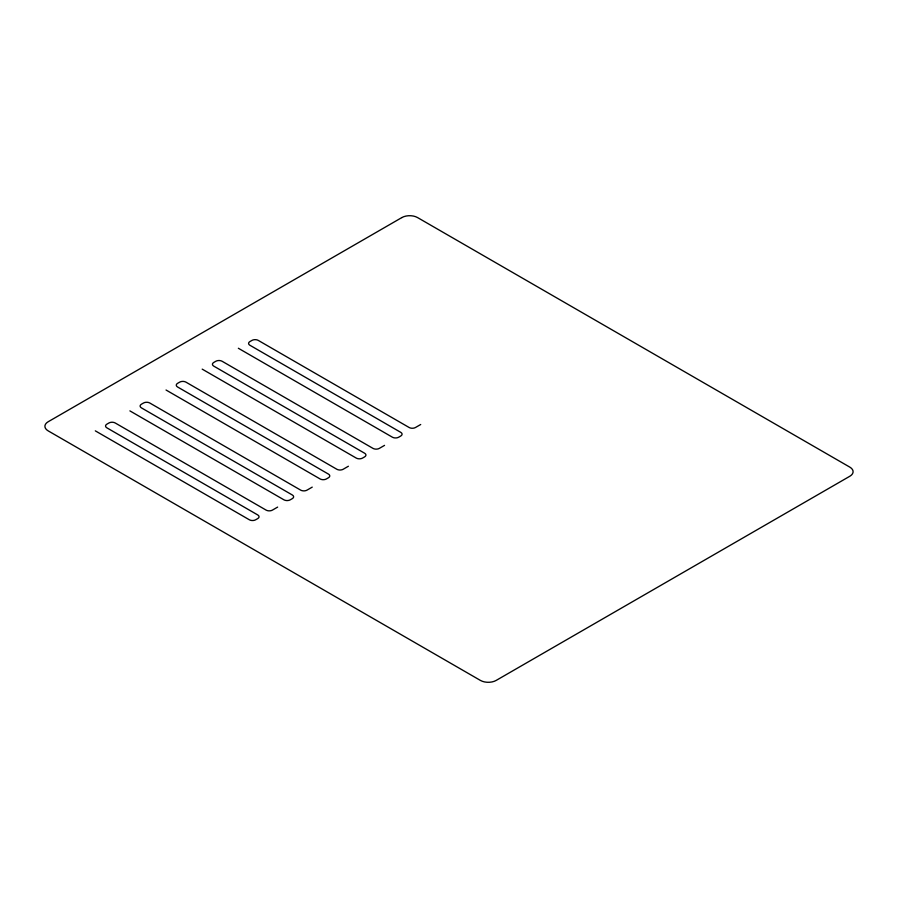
<?xml version="1.0" encoding="UTF-8"?>
<svg xmlns="http://www.w3.org/2000/svg" width="898" height="898" viewBox="0 0 898 898"><rect width="100%" height="100%" fill="white"/><g stroke="black" fill="none" stroke-linecap="round" stroke-linejoin="round"><path stroke-width="1.35" d="M277.65 507.089L272.42 510.109A4.445 2.571 0 0 1 266.122 510.109L115.213 422.98A4.445 2.571 0 0 0 108.927 422.98L106.84 424.193A4.445 2.571 0 0 0 106.84 427.818L257.748 514.947A4.445 2.571 0 0 1 257.748 518.584L255.649 519.785A4.445 2.571 0 0 1 249.363 519.785L95.311 430.849M312.235 487.12L307.004 490.14A4.445 2.571 0 0 1 300.707 490.14L149.798 403.011A4.445 2.571 0 0 0 143.512 403.011L141.413 404.223A4.445 2.571 0 0 0 141.413 407.86L292.333 494.989A4.445 2.571 0 0 1 292.333 498.615L290.234 499.827A4.445 2.571 0 0 1 283.948 499.827L129.896 410.88M348.39 466.242L343.159 469.272A4.445 2.571 0 0 1 336.862 469.272L185.953 382.144A4.445 2.571 0 0 0 179.667 382.144L177.568 383.356A4.445 2.571 0 0 0 177.568 386.982L328.477 474.11A4.445 2.571 0 0 1 328.477 477.736L326.389 478.948A4.445 2.571 0 0 1 320.103 478.948L166.04 390.013M384.546 445.374L379.304 448.394A4.445 2.571 0 0 1 373.018 448.394L222.109 361.265A4.445 2.571 0 0 0 215.823 361.265L213.724 362.478A4.445 2.571 0 0 0 213.724 366.103L364.633 453.232A4.445 2.571 0 0 1 364.633 456.869L362.545 458.081A4.445 2.571 0 0 1 356.259 458.081L202.196 369.134M420.702 424.496L415.46 427.515A4.445 2.571 0 0 1 409.174 427.515L258.265 340.398A4.445 2.571 0 0 0 251.979 340.398L249.88 341.599A4.445 2.571 0 0 0 249.88 345.236L400.789 432.365A4.445 2.571 0 0 1 400.789 435.99L398.701 437.203A4.445 2.571 0 0 1 392.404 437.203L238.352 348.256M401.844 217.574L48.144 421.768A11.113 6.421 0 0 0 48.144 430.849L480.441 680.426A11.113 6.421 0 0 0 496.156 680.426L849.856 476.232A11.113 6.421 0 0 0 849.856 467.151L417.559 217.574A11.113 6.421 0 0 0 401.844 217.574"/></g></svg>
